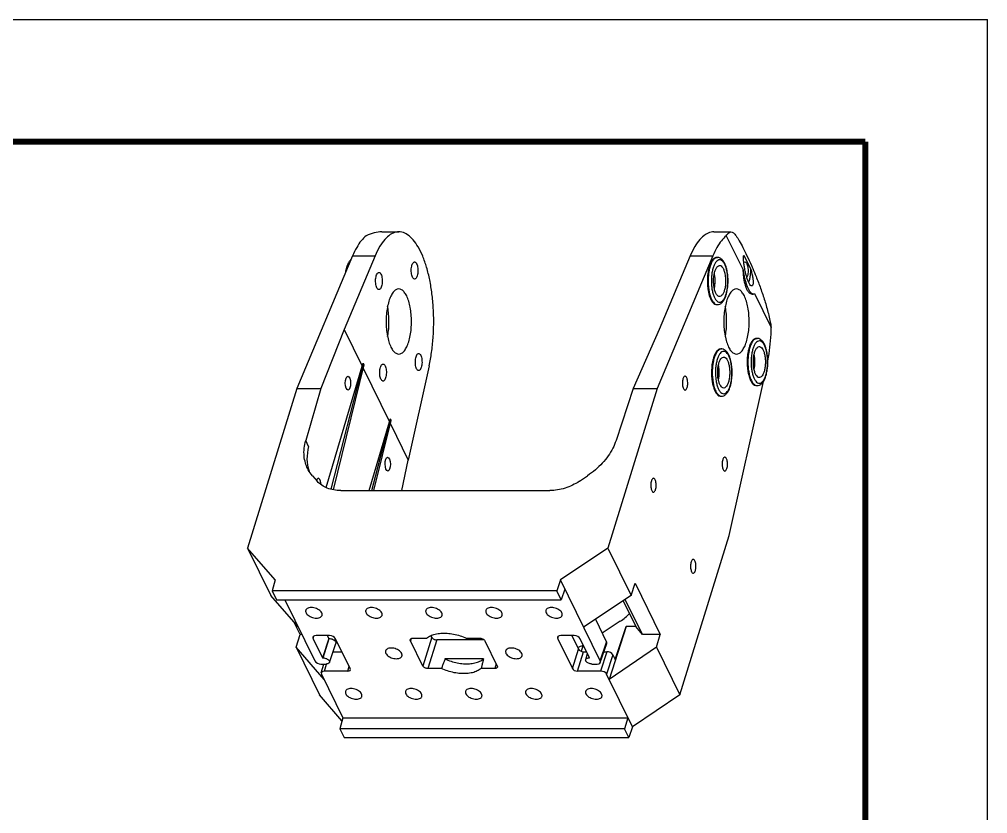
# Model space of a CAD drawing. Header units: millimetres. Extents: x 0 to 446, y 0 to 315.
# Drawn here: x 326.7 to 445.5, y 217.5 to 315 of the extents above; entities that cross this region are included whole.
import ezdxf

# ---------------------------------------------------------------- set-up
doc = ezdxf.new("R2010")
doc.units = ezdxf.units.MM
doc.header["$LTSCALE"] = 24.5025
doc.layers.get('0').update_dxf_attribs({"linetype": 'CONTINUOUS'})
doc.layers.add('02___PRT_ALL_AXES', color=7, linetype='CONTINUOUS')
doc.layers.add('7_ALL_FEATURES', color=7, linetype='CONTINUOUS')

msp = doc.modelspace()

# ---------------------------------------------------------------- linework, layer by layer
at = {"color": 7, "linetype": 'Continuous'}
for p in [(0, 315), (445.5, 0)]:
    msp.add_line(p, (445.5, 315), dxfattribs=at)
at = {"color": 7, "linetype": 'Continuous', "const_width": 0.75}
for points in [[(430.5, 300), (15, 300)], [(430.5, 15), (430.5, 300)]]:
    msp.add_lwpolyline(points, dxfattribs=at)
at = {"layer": '02___PRT_ALL_AXES', "color": 7, "linetype": 'Continuous'}
for p, q in [((371.1488, 288.9118), (373.2259, 288.9118)), ((411.9105, 288.9118), (413.9876, 288.9118)), ((367.5494, 285.9759), (360.7142, 269.6919)), ((411.7603, 285.9759), (404.9251, 269.6919)), ((412.2333, 285.7847), (412.3254, 285.7847)), ((416.6102, 281.2784), (416.7268, 281.2784)), ((412.2333, 279.9847), (412.3254, 279.9847)), ((417.114, 275.8389), (417.2061, 275.8389)), ((412.7371, 274.5452), (412.8293, 274.5452)), ((413.7713, 251.6653), (417.9726, 270.5639)), ((417.114, 270.0389), (417.2061, 270.0389)), ((412.7371, 268.7452), (412.8293, 268.7452))]:
    msp.add_line(p, q, dxfattribs=at)
for centre in [(417.5455, 282.796), (422.4262, 272.8503), (418.0493, 271.5566)]:
    msp.add_arc(centre, 6.4371, 186.752489, 188.786384, dxfattribs=at)
for centre in [(366.9849, 270.3514), (371.8656, 260.4057)]:
    msp.add_ellipse(centre, major_axis=(-0.0125, 0.85), ratio=0.37935433, dxfattribs=at)
msp.add_ellipse((363.3691, 257.8182), major_axis=(-0.0125, 0.85), ratio=0.37935433, start_param=-1.49448665, end_param=0.7981286, dxfattribs=at)
for points, start_tangent, end_tangent in [([(371.1492, 288.9118), (370.2137, 288.8025), (369.2136, 288.4337)], (-0.99999999, 0.00015243), (-0.89021261, -0.45554528)), ([(369.2136, 288.4337), (368.613, 287.8333), (368.0542, 287.0083), (367.5494, 285.9759)], (-0.78741473, -0.61642359), (-0.38703712, -0.92206414)), ([(412.2336, 285.7836), (412.0367, 285.7404), (411.7763, 285.5365), (411.5424, 285.1786), (411.3487, 284.6873)], (-0.99991938, -0.01269814), (-0.29524737, -0.95542084)), ([(375.1623, 283.1288), (375.1451, 283.1294), (375.0197, 283.1945), (374.9083, 283.3559), (374.8218, 283.5979), (374.7686, 283.8966), (374.7539, 284.223), (374.7793, 284.545), (374.8422, 284.8311)], (-0.99968693, -0.02502088), (0.29524737, 0.95542084)), ([(374.8422, 284.8311), (374.9364, 285.0533), (375.0527, 285.1899), (375.1627, 285.228)], (0.29524737, 0.95542084), (0.99968693, 0.02502088)), ([(375.1627, 285.228), (375.1798, 285.2275), (375.3052, 285.1623), (375.4166, 285.0009), (375.5032, 284.759), (375.5564, 284.4602), (375.571, 284.1338), (375.5456, 283.8118), (375.4828, 283.5257)], (0.99968693, 0.02502088), (-0.29524737, -0.95542084)), ([(411.3487, 284.6873), (411.2064, 284.0913), (411.1831, 283.9508)], (-0.29524737, -0.95542084), (-0.15229591, -0.98833494)), ([(412.602, 280.9852), (412.4242, 281.0402), (412.229, 281.2434), (412.064, 281.5796), (411.9426, 282.0215), (411.8746, 282.5333), (411.8655, 283.0736), (411.9161, 283.5986), (412.0222, 284.0657)], (-0.99980141, 0.01992863), (0.29524737, 0.95542084)), ([(412.0222, 284.0657), (412.1752, 284.4372), (412.3628, 284.6829), (412.5698, 284.7829), (412.6015, 284.7841)], (0.29524737, 0.95542084), (0.99980141, -0.01992863)), ([(412.6015, 284.7841), (412.7794, 284.7291), (412.9745, 284.5259), (413.1395, 284.1898), (413.2609, 283.7479), (413.3289, 283.236), (413.338, 282.6957), (413.2874, 282.1708), (413.1813, 281.7036)], (0.99980141, -0.01992863), (-0.29524737, -0.95542084)), ([(415.5635, 285.1784), (415.5794, 285.1899), (415.6893, 285.228)], (0.7872448, 0.61664059), (0.99968693, 0.02502088)), ([(415.6893, 285.228), (415.7065, 285.2275), (415.8319, 285.1623), (415.9433, 285.0009), (416.0299, 284.759), (416.083, 284.4602), (416.0977, 284.1338), (416.0723, 283.8118), (416.0094, 283.5257)], (0.99968693, 0.02502088), (-0.29524737, -0.95542084)), ([(370.7854, 281.835), (370.7682, 281.8356), (370.6428, 281.9007), (370.5314, 282.0622), (370.4449, 282.3041), (370.3917, 282.6029), (370.3771, 282.9293), (370.4024, 283.2513), (370.4653, 283.5374)], (-0.99968693, -0.02502088), (0.29524737, 0.95542084)), ([(370.4653, 283.5374), (370.5595, 283.7596), (370.6759, 283.8962), (370.7858, 283.9343)], (0.29524737, 0.95542084), (0.99968693, 0.02502088)), ([(370.7858, 283.9343), (370.803, 283.9337), (370.9284, 283.8686), (371.0398, 283.7072), (371.1263, 283.4652), (371.1795, 283.1664), (371.1941, 282.8401), (371.1688, 282.5181), (371.1059, 282.232)], (0.99968693, 0.02502088), (-0.29524737, -0.95542084)), ([(375.4828, 283.5257), (375.3885, 283.3035), (375.2722, 283.1669), (375.1623, 283.1288)], (-0.29524737, -0.95542084), (-0.99968693, -0.02502088)), ([(411.1831, 283.9508), (411.1238, 283.4252), (411.1057, 282.7276), (411.1531, 282.0392)], (-0.15229591, -0.98833494), (0.11785447, -0.99303088)), ([(411.9624, 281.9771), (411.998, 282.1708), (412.0485, 282.6957), (412.0394, 283.236), (411.9714, 283.7479), (411.9626, 283.7912)], (0.20691714, 0.97835847), (-0.2058746, 0.97857838)), ([(416.0094, 283.5257), (415.9406, 283.3511)], (-0.29524737, -0.95542084), (-0.44537487, -0.89534419)), ([(371.1059, 282.232), (371.0117, 282.0098), (370.8953, 281.8732), (370.7854, 281.835)], (-0.29524737, -0.95542084), (-0.99968693, -0.02502088)), ([(411.184, 281.8128), (411.2633, 281.3999), (411.4298, 280.8469), (411.6431, 280.4123), (411.8907, 280.1214), (412.1581, 279.9911), (412.2331, 279.9857)], (0.15302524, -0.98822228), (0.99991938, 0.01269814)), ([(413.1813, 281.7036), (413.0283, 281.3321), (412.8407, 281.0865), (412.6337, 280.9864), (412.602, 280.9852)], (-0.29524737, -0.95542084), (-0.99980141, 0.01992863)), ([(417.1143, 275.8379), (416.9174, 275.7946), (416.6569, 275.5908), (416.4231, 275.2328), (416.2294, 274.7416)], (-0.99991938, -0.01269814), (-0.29524737, -0.95542084)), ([(412.7374, 274.5441), (412.5405, 274.5009), (412.2801, 274.297), (412.0462, 273.9391), (411.8525, 273.4478)], (-0.99991938, -0.01269814), (-0.29524737, -0.95542084)), ([(416.2294, 274.7416), (416.0871, 274.1456), (416.0638, 274.0051)], (-0.29524737, -0.95542084), (-0.15229591, -0.98833494)), ([(416.9029, 274.12), (417.0559, 274.4914), (417.2435, 274.7371), (417.4505, 274.8371), (417.4822, 274.8384)], (0.29524737, 0.95542084), (0.99980141, -0.01992863)), ([(417.4822, 274.8384), (417.66, 274.7834), (417.8552, 274.5802), (418.0202, 274.244), (418.1416, 273.8021), (418.2096, 273.2903), (418.2187, 272.75), (418.1681, 272.225), (418.062, 271.7579)], (0.99980141, -0.01992863), (-0.29524737, -0.95542084)), ([(375.6661, 271.8893), (375.6489, 271.8899), (375.5235, 271.955), (375.4121, 272.1164), (375.3256, 272.3584), (375.2724, 272.6571), (375.2577, 272.9835), (375.2831, 273.3055), (375.346, 273.5916)], (-0.99968693, -0.02502088), (0.29524737, 0.95542084)), ([(375.346, 273.5916), (375.4402, 273.8138), (375.5565, 273.9504), (375.6665, 273.9885)], (0.29524737, 0.95542084), (0.99968693, 0.02502088)), ([(375.6665, 273.9885), (375.6836, 273.988), (375.809, 273.9228), (375.9204, 273.7614), (376.007, 273.5195), (376.0602, 273.2207), (376.0748, 272.8943), (376.0494, 272.5723), (375.9866, 272.2862)], (0.99968693, 0.02502088), (-0.29524737, -0.95542084)), ([(411.8525, 273.4478), (411.7102, 272.8518), (411.6869, 272.7113)], (-0.29524737, -0.95542084), (-0.15229591, -0.98833494)), ([(412.526, 272.8262), (412.679, 273.1977), (412.8667, 273.4434), (413.0736, 273.5434), (413.1053, 273.5446)], (0.29524737, 0.95542084), (0.99980141, -0.01992863)), ([(413.1053, 273.5446), (413.2832, 273.4896), (413.4783, 273.2864), (413.6433, 272.9503), (413.7647, 272.5084), (413.8327, 271.9965), (413.8418, 271.4563), (413.7912, 270.9313), (413.6851, 270.4641)], (0.99980141, -0.01992863), (-0.29524737, -0.95542084)), ([(416.0638, 274.0051), (416.0045, 273.4794), (415.9864, 272.7818), (416.0338, 272.0934)], (-0.15229591, -0.98833494), (0.11785447, -0.99303088)), ([(417.4827, 271.0395), (417.3048, 271.0945), (417.1097, 271.2977), (416.9447, 271.6338), (416.8233, 272.0757), (416.7553, 272.5875), (416.7462, 273.1278), (416.7968, 273.6528), (416.9029, 274.12)], (-0.99980141, 0.01992863), (0.29524737, 0.95542084)), ([(416.8431, 272.0313), (416.8786, 272.225), (416.9292, 272.75), (416.9201, 273.2903), (416.8521, 273.8021), (416.8432, 273.8454)], (0.20691714, 0.97835847), (-0.2058746, 0.97857838)), ([(371.2892, 270.5956), (371.272, 270.5961), (371.1466, 270.6612), (371.0352, 270.8227), (370.9487, 271.0646), (370.8955, 271.3634), (370.8809, 271.6898), (370.9062, 272.0118), (370.9691, 272.2979)], (-0.99968693, -0.02502088), (0.29524737, 0.95542084)), ([(370.9691, 272.2979), (371.0633, 272.5201), (371.1797, 272.6567), (371.2896, 272.6948)], (0.29524737, 0.95542084), (0.99968693, 0.02502088)), ([(371.2896, 272.6948), (371.3068, 272.6942), (371.4322, 272.6291), (371.5436, 272.4677), (371.6301, 272.2257), (371.6833, 271.9269), (371.6979, 271.6006), (371.6726, 271.2786), (371.6097, 270.9925)], (0.99968693, 0.02502088), (-0.29524737, -0.95542084)), ([(375.9866, 272.2862), (375.8923, 272.064), (375.776, 271.9274), (375.6661, 271.8893)], (-0.29524737, -0.95542084), (-0.99968693, -0.02502088)), ([(411.6869, 272.7113), (411.6276, 272.1857), (411.6095, 271.4881), (411.6569, 270.7997)], (-0.15229591, -0.98833494), (0.11785447, -0.99303088)), ([(413.1058, 269.7457), (412.928, 269.8007), (412.7328, 270.0039), (412.5678, 270.3401), (412.4464, 270.782), (412.3784, 271.2938), (412.3693, 271.8341), (412.4199, 272.3591), (412.526, 272.8262)], (-0.99980141, 0.01992863), (0.29524737, 0.95542084)), ([(412.4662, 270.7376), (412.5018, 270.9313), (412.5523, 271.4563), (412.5432, 271.9965), (412.4752, 272.5084), (412.4664, 272.5517)], (0.20691714, 0.97835847), (-0.2058746, 0.97857838)), ([(371.6097, 270.9925), (371.5155, 270.7703), (371.3991, 270.6337), (371.2892, 270.5956)], (-0.29524737, -0.95542084), (-0.99968693, -0.02502088)), ([(408.3604, 271.2011), (408.2715, 271.1703), (408.1773, 271.0597), (408.101, 270.8798)], (-0.99968693, -0.02502088), (-0.29524737, -0.95542084)), ([(408.6196, 269.8231), (408.6705, 270.0547), (408.691, 270.3153), (408.6791, 270.5795), (408.6361, 270.8214), (408.566, 271.0173), (408.4758, 271.148), (408.3743, 271.2007), (408.3604, 271.2011)], (0.29524737, 0.95542084), (-0.99968693, -0.02502088)), ([(416.0646, 271.867), (416.1439, 271.4541), (416.3105, 270.9011), (416.5238, 270.4665), (416.7713, 270.1756), (417.0388, 270.0454), (417.1138, 270.04)], (0.15302524, -0.98822228), (0.99991938, 0.01269814)), ([(418.062, 271.7579), (417.909, 271.3864), (417.7214, 271.1407), (417.5144, 271.0407), (417.4827, 271.0395)], (-0.29524737, -0.95542084), (-0.99980141, 0.01992863)), ([(408.101, 270.8798), (408.0501, 270.6482), (408.0296, 270.3875), (408.0414, 270.1233), (408.0845, 269.8815), (408.1545, 269.6856), (408.2447, 269.5549), (408.3462, 269.5022), (408.3601, 269.5017)], (-0.29524737, -0.95542084), (0.99968693, 0.02502088)), ([(408.3601, 269.5017), (408.4491, 269.5326), (408.5433, 269.6432), (408.6196, 269.8231)], (0.99968693, 0.02502088), (0.29524737, 0.95542084)), ([(411.6878, 270.5733), (411.7671, 270.1604), (411.9336, 269.6074), (412.1469, 269.1728), (412.3945, 268.8819), (412.6619, 268.7516), (412.7369, 268.7462)], (0.15302524, -0.98822228), (0.99991938, 0.01269814)), ([(413.6851, 270.4641), (413.5321, 270.0927), (413.3445, 269.847), (413.1375, 269.7469), (413.1058, 269.7457)], (-0.29524737, -0.95542084), (-0.99980141, 0.01992863)), ([(412.9817, 260.9341), (412.9308, 260.7024), (412.9102, 260.4418), (412.9221, 260.1776), (412.9651, 259.9357), (413.0352, 259.7399), (413.1254, 259.6092), (413.2269, 259.5564), (413.2408, 259.556)], (-0.29524737, -0.95542084), (0.99968693, 0.02502088)), ([(413.2411, 261.2554), (413.1521, 261.2245), (413.0579, 261.1139), (412.9817, 260.9341)], (-0.99968693, -0.02502088), (-0.29524737, -0.95542084)), ([(413.5002, 259.8773), (413.5511, 260.1089), (413.5717, 260.3696), (413.5598, 260.6338), (413.5168, 260.8756), (413.4467, 261.0715), (413.3565, 261.2022), (413.255, 261.2549), (413.2411, 261.2554)], (0.29524737, 0.95542084), (-0.99968693, -0.02502088)), ([(413.2408, 259.556), (413.3298, 259.5869), (413.424, 259.6974), (413.5002, 259.8773)], (0.99968693, 0.02502088), (0.29524737, 0.95542084)), ([(404.2279, 258.3466), (404.177, 258.115), (404.1565, 257.8543), (404.1684, 257.5901), (404.2114, 257.3482), (404.2815, 257.1524), (404.3717, 257.0217), (404.4732, 256.969), (404.4871, 256.9685)], (-0.29524737, -0.95542084), (0.99968693, 0.02502088)), ([(404.4874, 258.6679), (404.3984, 258.637), (404.3042, 258.5265), (404.2279, 258.3466)], (-0.99968693, -0.02502088), (-0.29524737, -0.95542084)), ([(404.7465, 257.2898), (404.7974, 257.5215), (404.8179, 257.7821), (404.8061, 258.0463), (404.763, 258.2882), (404.693, 258.484), (404.6028, 258.6147), (404.5013, 258.6674), (404.4874, 258.6679)], (0.29524737, 0.95542084), (-0.99968693, -0.02502088)), ([(404.4871, 256.9685), (404.576, 256.9994), (404.6702, 257.11), (404.7465, 257.2898)], (0.99968693, 0.02502088), (0.29524737, 0.95542084)), ([(409.1086, 248.4008), (409.0577, 248.1692), (409.0372, 247.9085), (409.049, 247.6444), (409.0921, 247.4025), (409.1621, 247.2066), (409.2523, 247.0759), (409.3538, 247.0232), (409.3677, 247.0228)], (-0.29524737, -0.95542084), (0.99968693, 0.02502088)), ([(409.368, 248.7221), (409.2791, 248.6913), (409.1849, 248.5807), (409.1086, 248.4008)], (-0.99968693, -0.02502088), (-0.29524737, -0.95542084)), ([(409.6272, 247.3441), (409.6781, 247.5757), (409.6986, 247.8364), (409.6868, 248.1006), (409.6437, 248.3424), (409.5736, 248.5383), (409.4835, 248.669), (409.3819, 248.7217), (409.368, 248.7221)], (0.29524737, 0.95542084), (-0.99968693, -0.02502088)), ([(409.3677, 247.0228), (409.4567, 247.0536), (409.5509, 247.1642), (409.6272, 247.3441)], (0.99968693, 0.02502088), (0.29524737, 0.95542084)), ([(361.8008, 242.4616), (361.7847, 242.3534), (361.8363, 242.1517)], (-0.29286911, -0.95615254), (0.44054271, -0.89773165)), ([(363.7706, 242.1517), (363.6243, 242.3534), (363.3976, 242.5353), (363.1128, 242.6797), (362.7977, 242.7724), (362.4832, 242.8044), (362.2, 242.7724), (361.9759, 242.6797), (361.8328, 242.5353), (361.8008, 242.4616)], (-0.44054271, 0.89773165), (-0.29286911, -0.95615254)), ([(369.1693, 242.4616), (369.1532, 242.3534), (369.2048, 242.1517), (369.3511, 241.95), (369.5778, 241.768), (369.8626, 241.6236), (370.1777, 241.5309), (370.4922, 241.499)], (-0.29263919, -0.95622294), (1, 0)), ([(369.8516, 242.8044), (369.5685, 242.7724), (369.3444, 242.6797), (369.2013, 242.5353), (369.1693, 242.4616)], (-1, 0), (-0.29263919, -0.95622294)), ([(371.1746, 241.8417), (371.1907, 241.95), (371.1391, 242.1517), (370.9927, 242.3534), (370.7661, 242.5353), (370.4813, 242.6797), (370.1662, 242.7724), (369.8516, 242.8044)], (0.29263919, 0.95622294), (-1, 0)), ([(376.5378, 242.4616), (376.5217, 242.3534), (376.5733, 242.1517), (376.7196, 241.95), (376.9463, 241.768), (377.2311, 241.6236), (377.5462, 241.5309), (377.8607, 241.499)], (-0.29263919, -0.95622294), (1, 0)), ([(377.2201, 242.8044), (376.937, 242.7724), (376.7129, 242.6797), (376.5698, 242.5353), (376.5378, 242.4616)], (-1, 0), (-0.29263919, -0.95622294)), ([(378.543, 241.8417), (378.5592, 241.95), (378.5075, 242.1517), (378.3612, 242.3534), (378.1346, 242.5353), (377.8498, 242.6797), (377.5347, 242.7724), (377.2201, 242.8044)], (0.29263919, 0.95622294), (-1, 0)), ([(383.9063, 242.4616), (383.8902, 242.3534), (383.9418, 242.1517), (384.0881, 241.95), (384.3148, 241.768), (384.5996, 241.6236), (384.9147, 241.5309), (385.2292, 241.499)], (-0.29263919, -0.95622294), (1, 0)), ([(384.5886, 242.8044), (384.3054, 242.7724), (384.0813, 242.6797), (383.9382, 242.5353), (383.9063, 242.4616)], (-1, 0), (-0.29263919, -0.95622294)), ([(385.9115, 241.8417), (385.9277, 241.95), (385.876, 242.1517), (385.7297, 242.3534), (385.5031, 242.5353), (385.2182, 242.6797), (384.9032, 242.7724), (384.5886, 242.8044)], (0.29263919, 0.95622294), (-1, 0)), ([(391.2748, 242.4616), (391.2586, 242.3534), (391.3103, 242.1517)], (-0.29286911, -0.95615254), (0.44054271, -0.89773165)), ([(393.2445, 242.1517), (393.0982, 242.3534), (392.8716, 242.5353), (392.5867, 242.6797), (392.2716, 242.7724), (391.9571, 242.8044), (391.6739, 242.7724), (391.4498, 242.6797), (391.3067, 242.5353), (391.2748, 242.4616)], (-0.44054271, 0.89773165), (-0.29286911, -0.95615254)), ([(361.8363, 242.1517), (361.9826, 241.95), (362.2093, 241.768), (362.4941, 241.6236), (362.8092, 241.5309), (363.1237, 241.499), (363.4069, 241.5309), (363.631, 241.6236), (363.7741, 241.768), (363.8061, 241.8417)], (0.44054271, -0.89773165), (0.29286911, 0.95615254)), ([(363.8061, 241.8417), (363.8222, 241.95), (363.7706, 242.1517)], (0.29286911, 0.95615254), (-0.44054271, 0.89773165)), ([(370.4922, 241.499), (370.7754, 241.5309), (370.9995, 241.6236), (371.1426, 241.768), (371.1746, 241.8417)], (1, 0), (0.29263919, 0.95622294)), ([(377.8607, 241.499), (378.1439, 241.5309), (378.368, 241.6236), (378.5111, 241.768), (378.543, 241.8417)], (1, 0), (0.29263919, 0.95622294)), ([(385.2292, 241.499), (385.5124, 241.5309), (385.7365, 241.6236), (385.8796, 241.768), (385.9115, 241.8417)], (1, 0), (0.29263919, 0.95622294)), ([(391.3103, 242.1517), (391.4566, 241.95), (391.6833, 241.768), (391.9681, 241.6236), (392.2832, 241.5309), (392.5977, 241.499), (392.8809, 241.5309), (393.105, 241.6236), (393.2481, 241.768), (393.28, 241.8417)], (0.44054271, -0.89773165), (0.29286911, 0.95615254)), ([(393.28, 241.8417), (393.2962, 241.95), (393.2445, 242.1517)], (0.29286911, 0.95615254), (-0.44054271, 0.89773165)), ([(372.292, 237.8315), (372.0088, 237.7995), (371.7847, 237.7068), (371.6416, 237.5624), (371.6097, 237.4887)], (-1, 0), (-0.29263919, -0.95622294)), ([(373.6149, 236.8688), (373.631, 236.9771), (373.5794, 237.1788), (373.4331, 237.3805), (373.2064, 237.5624), (372.9216, 237.7068), (372.6065, 237.7995), (372.292, 237.8315)], (0.29263919, 0.95622294), (-1, 0)), ([(387.029, 237.8315), (386.7458, 237.7995), (386.5217, 237.7068), (386.3786, 237.5624), (386.3466, 237.4887)], (-1, 0), (-0.29263919, -0.95622294)), ([(388.3519, 236.8688), (388.368, 236.9771), (388.3164, 237.1788), (388.1701, 237.3805), (387.9434, 237.5624), (387.6586, 237.7068), (387.3435, 237.7995), (387.029, 237.8315)], (0.29263919, 0.95622294), (-1, 0)), ([(371.6097, 237.4887), (371.5935, 237.3805), (371.6452, 237.1788), (371.7915, 236.9771), (372.0181, 236.7952), (372.3029, 236.6508), (372.618, 236.558), (372.9326, 236.5261)], (-0.29263919, -0.95622294), (1, 0)), ([(372.9326, 236.5261), (373.2157, 236.558), (373.4399, 236.6508), (373.583, 236.7952), (373.6149, 236.8688)], (1, 0), (0.29263919, 0.95622294)), ([(386.3466, 237.4887), (386.3305, 237.3805), (386.3821, 237.1788), (386.5284, 236.9771), (386.7551, 236.7952), (387.0399, 236.6508), (387.355, 236.558), (387.6695, 236.5261)], (-0.29263919, -0.95622294), (1, 0)), ([(387.6695, 236.5261), (387.9527, 236.558), (388.1768, 236.6508), (388.3199, 236.7952), (388.3519, 236.8688)], (1, 0), (0.29263919, 0.95622294)), ([(366.6815, 232.5159), (366.6654, 232.4076), (366.717, 232.2059)], (-0.29286911, -0.95615254), (0.44054271, -0.89773165)), ([(368.6512, 232.2059), (368.5049, 232.4076), (368.2783, 232.5896), (367.9935, 232.734), (367.6784, 232.8267), (367.3638, 232.8586), (367.0807, 232.8267), (366.8565, 232.734), (366.7134, 232.5896), (366.6815, 232.5159)], (-0.44054271, 0.89773165), (-0.29286911, -0.95615254)), ([(366.717, 232.2059), (366.8633, 232.0042), (367.09, 231.8223), (367.3748, 231.6779), (367.6899, 231.5852), (368.0044, 231.5532), (368.2876, 231.5852), (368.5117, 231.6779), (368.6548, 231.8223), (368.6868, 231.896)], (0.44054271, -0.89773165), (0.29286911, 0.95615254)), ([(368.6868, 231.896), (368.7029, 232.0042), (368.6512, 232.2059)], (0.29286911, 0.95615254), (-0.44054271, 0.89773165)), ([(374.05, 232.5159), (374.0339, 232.4076), (374.0855, 232.2059), (374.2318, 232.0042), (374.4585, 231.8223), (374.7433, 231.6779), (375.0584, 231.5852), (375.3729, 231.5532)], (-0.29263919, -0.95622294), (1, 0)), ([(374.7323, 232.8586), (374.4491, 232.8267), (374.225, 232.734), (374.0819, 232.5896), (374.05, 232.5159)], (-1, 0), (-0.29263919, -0.95622294)), ([(376.0552, 231.896), (376.0714, 232.0042), (376.0197, 232.2059), (375.8734, 232.4076), (375.6468, 232.5896), (375.3619, 232.734), (375.0468, 232.8267), (374.7323, 232.8586)], (0.29263919, 0.95622294), (-1, 0)), ([(375.3729, 231.5532), (375.6561, 231.5852), (375.8802, 231.6779), (376.0233, 231.8223), (376.0552, 231.896)], (1, 0), (0.29263919, 0.95622294)), ([(381.4185, 232.5159), (381.4023, 232.4076), (381.454, 232.2059), (381.6003, 232.0042), (381.827, 231.8223), (382.1118, 231.6779), (382.4269, 231.5852), (382.7414, 231.5532)], (-0.29263919, -0.95622294), (1, 0)), ([(382.1008, 232.8586), (381.8176, 232.8267), (381.5935, 232.734), (381.4504, 232.5896), (381.4185, 232.5159)], (-1, 0), (-0.29263919, -0.95622294)), ([(383.4237, 231.896), (383.4399, 232.0042), (383.3882, 232.2059), (383.2419, 232.4076), (383.0152, 232.5896), (382.7304, 232.734), (382.4153, 232.8267), (382.1008, 232.8586)], (0.29263919, 0.95622294), (-1, 0)), ([(382.7414, 231.5532), (383.0246, 231.5852), (383.2487, 231.6779), (383.3918, 231.8223), (383.4237, 231.896)], (1, 0), (0.29263919, 0.95622294)), ([(388.787, 232.5159), (388.7708, 232.4076), (388.8225, 232.2059), (388.9688, 232.0042), (389.1954, 231.8223), (389.4803, 231.6779), (389.7953, 231.5852), (390.1099, 231.5532)], (-0.29263919, -0.95622294), (1, 0)), ([(389.4693, 232.8586), (389.1861, 232.8267), (388.962, 232.734), (388.8189, 232.5896), (388.787, 232.5159)], (-1, 0), (-0.29263919, -0.95622294)), ([(390.7922, 231.896), (390.8083, 232.0042), (390.7567, 232.2059), (390.6104, 232.4076), (390.3837, 232.5896), (390.0989, 232.734), (389.7838, 232.8267), (389.4693, 232.8586)], (0.29263919, 0.95622294), (-1, 0)), ([(390.1099, 231.5532), (390.3931, 231.5852), (390.6172, 231.6779), (390.7603, 231.8223), (390.7922, 231.896)], (1, 0), (0.29263919, 0.95622294)), ([(396.1554, 232.5159), (396.1393, 232.4076), (396.191, 232.2059)], (-0.29286911, -0.95615254), (0.44054271, -0.89773165)), ([(398.1252, 232.2059), (397.9789, 232.4076), (397.7522, 232.5896), (397.4674, 232.734), (397.1523, 232.8267), (396.8378, 232.8586), (396.5546, 232.8267), (396.3305, 232.734), (396.1874, 232.5896), (396.1554, 232.5159)], (-0.44054271, 0.89773165), (-0.29286911, -0.95615254)), ([(396.191, 232.2059), (396.3373, 232.0042), (396.5639, 231.8223), (396.8487, 231.6779), (397.1638, 231.5852), (397.4784, 231.5532), (397.7615, 231.5852), (397.9857, 231.6779), (398.1288, 231.8223), (398.1607, 231.896)], (0.44054271, -0.89773165), (0.29286911, 0.95615254)), ([(398.1607, 231.896), (398.1768, 232.0042), (398.1252, 232.2059)], (0.29286911, 0.95615254), (-0.44054271, 0.89773165))]:
    msp.add_spline(points, degree=3, dxfattribs=dict(at, start_tangent=start_tangent, end_tangent=end_tangent))
at = {"layer": '7_ALL_FEATURES', "color": 7, "linetype": 'Continuous'}
for p, q in [((413.4246, 288.4337), (415.4812, 284.2428)), ((370.3126, 285.9759), (366.5099, 276.9166)), ((408.9971, 285.9759), (405.1945, 276.9166)), ((415.5685, 286.053), (416.4275, 284.3025)), ((416.8911, 281.3696), (418.9478, 277.1786)), ((366.5099, 276.9166), (363.6462, 269.6919)), ((366.5099, 276.9166), (368.7117, 272.4298)), ((405.1945, 276.9166), (401.9931, 269.6919)), ((364.329, 257.5192), (368.7117, 272.4298)), ((368.8341, 272.8187), (364.863, 257.3403)), ((368.9368, 272.6094), (365.1561, 257.2582)), ((368.7117, 272.4298), (368.8341, 272.8187)), ((368.8322, 272.1844), (372.0672, 265.5921)), ((368.8341, 272.8187), (368.9368, 272.6094)), ((376.946, 272.4583), (374.3744, 260.8905)), ((360.7142, 269.6919), (354.6625, 250.1088)), ((360.7142, 269.6919), (363.6462, 269.6919)), ((363.6462, 269.6919), (361.8043, 263.3076)), ((404.9251, 269.6919), (398.8735, 250.1088)), ((401.9931, 269.6919), (399.8892, 263.3076)), ((401.9931, 269.6919), (404.9251, 269.6919)), ((369.5884, 257.1587), (372.0672, 265.5921)), ((369.9261, 257.1587), (372.1896, 265.981)), ((370.1711, 257.1587), (372.2923, 265.7717)), ((372.0672, 265.5921), (372.1896, 265.981)), ((372.1876, 265.3467), (374.3744, 260.8905)), ((372.2923, 265.7717), (372.1896, 265.981)), ((373.6131, 257.1587), (374.3744, 260.8905)), ((362.6258, 258.9858), (363.2152, 258.3059)), ((395.3869, 258.3059), (396.3966, 258.9858)), ((366.1172, 257.1587), (391.776, 257.1587)), ((407.7197, 232.0821), (413.7713, 251.6653)), ((354.6625, 250.1088), (357.5295, 244.2664)), ((358.0575, 246.1921), (354.6625, 250.1088)), ((398.8735, 250.1088), (393.0578, 246.1921)), ((398.8735, 250.1088), (401.7405, 244.2664)), ((358.0575, 246.1921), (357.6733, 244.8605)), ((393.0578, 246.1921), (392.619, 244.8605)), ((397.9385, 236.2463), (393.0578, 246.1921)), ((357.6733, 244.8605), (358.2133, 243.76)), ((392.619, 244.8605), (357.6733, 244.8605)), ((393.159, 243.76), (392.619, 244.8605)), ((393.6069, 245.0732), (393.159, 243.76)), ((401.7405, 244.2664), (402.2353, 245.8114)), ((402.2353, 245.8114), (405.3261, 239.5128)), ((360.8979, 240.404), (357.5295, 244.2664)), ((358.2133, 243.76), (393.159, 243.76)), ((359.251, 243.76), (362.9382, 236.2463)), ((401.7405, 244.2664), (395.8982, 240.404)), ((403.1296, 239.5128), (401.028, 243.7954)), ((400.7756, 243.6285), (402.3277, 240.4657)), ((397.3537, 241.3662), (398.7289, 238.5638)), ((361.1152, 239.5128), (360.3947, 240.981)), ((400.4136, 241.1157), (398.2011, 239.6394)), ((401.1367, 240.4657), (399.0636, 233.9536)), ((399.7806, 236.4207), (401.1367, 240.4657)), ((402.3277, 240.4657), (401.1367, 240.4657)), ((403.1296, 239.5128), (402.3277, 240.4657)), ((360.6417, 237.9245), (361.1152, 239.5128)), ((361.3352, 239.5128), (361.1152, 239.5128)), ((362.7012, 238.9815), (363.8604, 236.6193)), ((364.7289, 239.3544), (363.0708, 239.3544)), ((364.6189, 239.0019), (363.8604, 236.6193)), ((364.4459, 239.3544), (364.6189, 239.0019)), ((364.6189, 239.0019), (364.6627, 239.0019)), ((365.3606, 238.7232), (365.4445, 239.0089)), ((367.2642, 235.3139), (365.4644, 238.9815)), ((374.9669, 239.0436), (376.6287, 239.0436)), ((377.2734, 239.1497), (377.1681, 239.3643)), ((381.5025, 239.0436), (383.1644, 239.0436)), ((392.7278, 238.9815), (394.5276, 235.3139)), ((394.7555, 239.3544), (393.0974, 239.3544)), ((394.4725, 239.3544), (395.2861, 237.6964)), ((396.6502, 236.6193), (395.491, 238.9815)), ((405.3261, 239.5128), (403.1296, 239.5128)), ((404.8526, 237.9245), (405.3261, 239.5128)), ((364.0633, 233.9536), (360.6417, 237.9245)), ((360.6417, 237.9245), (363.5087, 232.0821)), ((364.7075, 236.0652), (365.4836, 238.3994)), ((376.1841, 235.6248), (374.6589, 238.7328)), ((383.6952, 238.8389), (377.8865, 238.8389)), ((383.7774, 238.7328), (385.3026, 235.6248)), ((397.9573, 236.0636), (398.7477, 238.3811)), ((404.8526, 237.9245), (399.0636, 233.9536)), ((404.8526, 237.9245), (407.7197, 232.0821)), ((363.8604, 236.6193), (363.9525, 236.6193)), ((365.1466, 237.3857), (366.2475, 237.3857)), ((395.899, 237.3857), (396.2741, 237.3857)), ((396.1667, 236.4195), (396.3807, 237.1684)), ((396.5581, 236.6193), (396.6502, 236.6193)), ((398.4082, 237.3857), (398.7545, 237.3857)), ((399.49, 237.0128), (399.7806, 236.4207)), ((363.6737, 235.8734), (364.3186, 235.8734)), ((363.709, 234.8018), (364.0067, 235.8734)), ((383.6223, 236.489), (378.8957, 236.489)), ((396.9241, 235.8734), (397.569, 235.8734)), ((363.7312, 234.6302), (366.3546, 229.2843)), ((366.9562, 235.0032), (364.1008, 235.0032)), ((378.459, 235.314), (376.7972, 235.314)), ((384.9946, 235.314), (383.3328, 235.314)), ((397.996, 235.0032), (395.1406, 235.0032)), ((401.904, 228.1654), (398.7316, 234.6302)), ((366.2525, 228.9167), (363.5087, 232.0821)), ((407.7197, 232.0821), (401.904, 228.1654)), ((366.3546, 229.2843), (365.9795, 227.9342)), ((366.3546, 229.2843), (401.355, 229.2843)), ((401.355, 229.2843), (400.9252, 227.9342)), ((400.9252, 227.9342), (365.9795, 227.9342)), ((365.9795, 227.9342), (366.5195, 226.8338)), ((401.4652, 226.8338), (400.9252, 227.9342)), ((401.904, 228.1654), (401.4652, 226.8338)), ((366.5195, 226.8338), (401.4652, 226.8338))]:
    msp.add_line(p, q, dxfattribs=at)
at = {"layer": '7_ALL_FEATURES', "color": 9, "linetype": 'Continuous'}
for p, q in [((367.5494, 285.9759), (370.3126, 285.9759)), ((408.9971, 285.9759), (411.7603, 285.9759)), ((412.3254, 285.7847), (412.3245, 285.7847)), ((417.2061, 275.8389), (417.2051, 275.8389)), ((412.8293, 274.5452), (412.8283, 274.5452)), ((362.1615, 262.5798), (361.8043, 263.3076)), ((362.7012, 238.9815), (362.8079, 239.2943)), ((363.9525, 236.6193), (364.6627, 239.0019)), ((374.7383, 238.9896), (374.6589, 238.7328)), ((377.2734, 239.1497), (376.1841, 235.6248)), ((392.7278, 238.9815), (392.8345, 239.2943)), ((377.8865, 238.8389), (376.7972, 235.314)), ((394.5276, 235.3139), (395.2861, 237.6964)), ((395.8383, 238.1756), (395.5938, 237.4478)), ((397.9385, 236.2463), (398.7289, 238.5638)), ((395.1406, 235.0032), (395.899, 237.3857)), ((396.5581, 236.6193), (396.5929, 236.7361)), ((398.7545, 237.3857), (397.996, 235.0032)), ((399.49, 237.0128), (398.7316, 234.6302)), ((364.1008, 235.0032), (364.3409, 235.8672)), ((366.9562, 235.0032), (367.1227, 235.6023)), ((385.1726, 235.8898), (384.9946, 235.314))]:
    msp.add_line(p, q, dxfattribs=at)
at = {"layer": '7_ALL_FEATURES', "color": 7, "linetype": 'Continuous'}
for centre, radius, start, end in [((426.9155, 286.0893), 11.5745, 194.446252, 194.770946), ((409.4206, 282.4109), 4.1704, 342.831563, 343.982883), ((414.3013, 272.4652), 4.1704, 342.831563, 343.982883), ((409.9244, 271.1715), 4.1704, 342.831563, 343.982883)]:
    msp.add_arc(centre, radius, start, end, dxfattribs=at)
at = {"layer": '7_ALL_FEATURES', "color": 9, "linetype": 'Continuous'}
for centre, radius, start, end in [((409.9232, 282.3406), 3.6334, 341.596032, 342.838543), ((412.1207, 272.9243), 6.3739, 354.95823, 355.773536), ((414.8039, 272.3948), 3.6334, 341.596032, 342.838543), ((410.427, 271.1011), 3.6334, 341.596032, 342.838543)]:
    msp.add_arc(centre, radius, start, end, dxfattribs=at)
at = {"layer": '7_ALL_FEATURES', "color": 7, "linetype": 'Continuous'}
for centre, major_axis, ratio, start_param, end_param in [((369.5619, 262.6906), (7.1299, 3.6291), 0.73141292, 8.83425459, 9.33163567), ((398.0224, 243.866), (4.504, 2.1713), 0.71647837, -1.37767976, -1.07060595), ((363.254, 238.9814), (0.5734, -0.1773), 0.57239492, 8.34923124, 9.91972298), ((364.9117, 238.9814), (0.5733, -0.1771), 0.57268648, 0.49491942, 2.06541116), ((393.2806, 238.9814), (0.5734, -0.1773), 0.57239492, 8.34923124, 9.91972298), ((394.9383, 238.9814), (0.5733, -0.1771), 0.57268648, 0.49491942, 2.06541116), ((395.7466, 237.6965), (0.4777, -0.1476), 0.57268648, -2.64667324, -1.0761815), ((394.4422, 241.4771), (4.504, 2.1713), 0.71647837, -1.60602619, -1.59738924), ((398.1761, 238.5639), (0.5734, -0.1773), 0.57239492, -0.01686965, 0.49494502), ((398.9374, 237.0127), (0.5733, -0.1771), 0.57268648, 0.49491942, 2.06541116), ((363.4909, 236.2464), (0.5733, -0.1771), 0.57268648, -2.64667324, -1.0761815), ((397.3857, 236.2464), (0.5734, -0.1773), 0.57239492, 5.20763859, 6.77813033), ((364.284, 234.6301), (0.5734, -0.1773), 0.57239492, 2.06604593, 3.63653767), ((366.8036, 235.314), (0.4778, -0.1477), 0.57239492, -1.07554672, 0.49494502), ((394.9882, 235.314), (0.4777, -0.1476), 0.57268648, -2.64667324, -1.0761815), ((398.1789, 234.6301), (0.5733, -0.1771), 0.57268648, 0.49491942, 2.06541116)]:
    msp.add_ellipse(centre, major_axis=major_axis, ratio=ratio, start_param=start_param, end_param=end_param, dxfattribs=at)
for points, start_tangent, end_tangent in [([(373.2259, 288.9107), (372.8824, 288.8764), (372.1778, 288.5774), (371.5023, 287.982), (370.8748, 287.1067), (370.3126, 285.9759)], (-0.99999993, 0.00037199), (-0.38703712, -0.92206414)), ([(376.946, 272.4583), (377.2472, 274.1211), (377.4365, 275.8894), (377.5088, 277.7138), (377.4621, 279.5438), (377.2977, 281.3283), (377.0201, 283.018), (376.637, 284.5657), (376.1591, 285.9284), (375.5997, 287.0684), (374.9743, 287.9538), (374.3003, 288.5602), (373.5965, 288.8706), (373.2259, 288.9107)], (0.21701014, 0.97616935), (-0.99999993, 0.00037199)), ([(411.9105, 288.9107), (411.5669, 288.8764), (410.8623, 288.5774), (410.1869, 287.982), (409.5593, 287.1067), (408.9971, 285.9759)], (-0.99999993, 0.00037199), (-0.38703712, -0.92206414)), ([(413.4246, 288.4337), (413.7181, 288.8024), (413.9874, 288.9116)], (0.51488353, 0.85726014), (0.9997018, 0.02441967)), ([(413.9874, 288.9116), (413.9977, 288.9116), (414.2942, 288.7868), (414.6293, 288.4256), (415.0145, 287.8326), (415.4603, 287.0131), (415.961, 285.9926), (416.5078, 284.7891), (416.6736, 284.4061)], (0.9997018, 0.02441967), (0.39353709, -0.91930874)), ([(413.4246, 288.4337), (412.8239, 287.8333), (412.2651, 287.0083), (411.7603, 285.9759)], (-0.78741473, -0.61642359), (-0.38703712, -0.92206414)), ([(366.7054, 283.9681), (366.8448, 284.5707), (367.0569, 285.1036), (367.3244, 285.4924), (367.352, 285.5208)], (0.1661985, 0.98609232), (0.70875983, 0.70544986)), ([(413.4291, 281.2602), (413.55, 281.7991), (413.6258, 282.4743), (413.6321, 283.1704), (413.5688, 283.851), (413.437, 284.4812), (413.2356, 285.0297), (412.9731, 285.4459), (412.6738, 285.6943), (412.3568, 285.784), (412.3245, 285.7846)], (0.27599049, 0.96116036), (-0.99999378, -0.00352763)), ([(415.5614, 285.2112), (415.5285, 285.6115), (415.5304, 285.8987), (415.5685, 286.053)], (-0.11145288, 0.99376972), (0.55544671, 0.83155213)), ([(415.4812, 284.2428), (415.5053, 283.5785), (415.5601, 283.1115)], (-0.00864585, -0.99996262), (0.15242083, -0.98831568)), ([(415.707, 283.2017), (415.5851, 283.7193), (415.4812, 284.2428)], (-0.24949237, 0.96837677), (-0.17953246, 0.98375205)), ([(415.7057, 284.2828), (415.6242, 284.7445), (415.5614, 285.2112)], (-0.19315883, 0.9811675), (-0.11145288, 0.99376972)), ([(416.5456, 282.2787), (416.5424, 282.2785), (416.4106, 282.3489), (416.2621, 282.5471), (416.1091, 282.8587), (415.962, 283.2628), (415.8285, 283.7328), (415.7146, 284.2381), (415.7057, 284.2828)], (-0.99439911, -0.10569016), (-0.19315883, 0.9811675)), ([(416.1731, 282.7416), (416.2312, 282.8852), (416.3464, 283.3057), (416.4134, 283.7899), (416.4275, 284.3025)], (0.41142791, 0.9114423), (-0.02548883, 0.99967511)), ([(416.4275, 284.3025), (416.5681, 283.7841), (416.6681, 283.2896), (416.715, 282.8639), (416.7057, 282.5412), (416.6449, 282.3428), (416.5456, 282.2787)], (0.28853576, -0.95746912), (-0.99439911, -0.10569016)), ([(416.6736, 284.4061), (417.0726, 283.4459), (417.6296, 281.9891), (418.1424, 280.4648), (418.5878, 278.8785), (418.9478, 277.1786)], (0.39353709, -0.91930874), (0.16929864, -0.9855648)), ([(415.5601, 283.1115), (415.5879, 282.946), (415.7246, 282.3788), (415.9082, 281.9068), (416.1289, 281.5549), (416.3751, 281.3419), (416.6104, 281.2785)], (0.15242083, -0.98831568), (0.99997796, -0.00663853)), ([(416.7295, 281.2791), (416.6415, 281.2973), (416.4869, 281.4072), (416.3226, 281.6129), (416.1569, 281.9067), (415.9959, 282.2787), (415.8444, 282.7165), (415.7235, 283.1383)], (-0.99993193, 0.01166789), (-0.25497611, 0.96694735)), ([(373.2259, 281.9118), (373.2222, 281.9118), (372.8757, 281.8094), (372.5467, 281.5115), (372.2518, 281.0331), (372.0058, 280.3982), (371.8209, 279.6387), (371.7065, 278.7925), (371.6683, 277.9022), (371.7081, 277.0123), (371.8241, 276.1676), (372.0104, 275.4103), (372.2577, 274.7785)], (-0.99999959, 0.00090231), (0.44054271, -0.89773165)), ([(374.1942, 281.0451), (373.8984, 281.5198), (373.5689, 281.8136), (373.2259, 281.9118)], (-0.44054271, 0.89773165), (-0.99999959, 0.00090231)), ([(414.6736, 281.9118), (414.6699, 281.9118), (414.3234, 281.8094), (413.9945, 281.5115), (413.6996, 281.0331), (413.4535, 280.3982), (413.2686, 279.6387), (413.1542, 278.7925), (413.116, 277.9022), (413.1559, 277.0123), (413.2719, 276.1676), (413.4582, 275.4103), (413.7054, 274.7785)], (-0.99999959, 0.00090231), (0.44054271, -0.89773165)), ([(415.6419, 281.0451), (415.3462, 281.5198), (415.0166, 281.8136), (414.6736, 281.9118)], (-0.44054271, 0.89773165), (-0.99999959, 0.00090231)), ([(373.226, 273.9118), (373.2297, 273.9118), (373.5762, 274.0142), (373.9051, 274.3121), (374.2, 274.7905), (374.4461, 275.4254), (374.631, 276.1849), (374.7454, 277.0311), (374.7836, 277.9214), (374.7437, 278.8112), (374.6277, 279.656), (374.4414, 280.4133), (374.1942, 281.0451)], (0.99999959, -0.00090231), (-0.44054271, 0.89773165)), ([(412.3264, 279.9847), (412.6144, 280.0462), (412.9175, 280.2625), (413.1893, 280.6475), (413.4052, 281.1799)], (0.99999378, 0.00352763), (0.29524737, 0.95542084)), ([(414.6737, 273.9118), (414.6774, 273.9118), (415.0239, 274.0142), (415.3529, 274.3121), (415.6478, 274.7905), (415.8938, 275.4254), (416.0787, 276.1849), (416.1931, 277.0311), (416.2313, 277.9214), (416.1915, 278.8112), (416.0755, 279.656), (415.8892, 280.4133), (415.6419, 281.0451)], (0.99999959, -0.00090231), (-0.44054271, 0.89773165)), ([(416.8911, 281.3696), (416.7793, 281.2855), (416.7295, 281.2791)], (-0.59898553, -0.80075985), (-0.99993193, 0.01166789)), ([(371.8487, 276.0861), (371.8678, 276.1849), (371.9822, 277.0311), (372.0204, 277.9214), (371.9805, 278.8112), (371.8645, 279.656), (371.8487, 279.7373)], (0.19571191, 0.98066143), (-0.19566585, 0.98067063)), ([(413.2965, 276.0861), (413.3155, 276.1849), (413.4299, 277.0311), (413.4682, 277.9214), (413.4283, 278.8112), (413.3123, 279.656), (413.2965, 279.7373)], (0.19571191, 0.98066143), (-0.19566585, 0.98067063)), ([(418.5244, 273.0929), (418.6706, 273.9553), (418.8565, 275.5401), (418.9478, 277.1786)], (0.18647118, 0.98246043), (0.02600419, 0.99966183)), ([(418.5011, 272.4464), (418.5065, 272.5285), (418.5127, 273.2247), (418.4495, 273.9052), (418.3177, 274.5354), (418.1163, 275.084), (417.8537, 275.5001), (417.5545, 275.7486), (417.2374, 275.8382), (417.2051, 275.8389)], (0.07142722, 0.99744581), (-0.99999378, -0.00352763)), ([(372.2577, 274.7785), (372.5535, 274.3038), (372.883, 274.01), (373.226, 273.9118)], (0.44054271, -0.89773165), (0.99999959, -0.00090231)), ([(413.9329, 270.0207), (414.0538, 270.5596), (414.1296, 271.2348), (414.1359, 271.9309), (414.0727, 272.6115), (413.9408, 273.2417), (413.7394, 273.7902), (413.4769, 274.2064), (413.1776, 274.4549), (412.8606, 274.5445), (412.8283, 274.5451)], (0.27599049, 0.96116036), (-0.99999378, -0.00352763)), ([(413.7054, 274.7785), (414.0012, 274.3038), (414.3307, 274.01), (414.6737, 273.9118)], (0.44054271, -0.89773165), (0.99999959, -0.00090231)), ([(418.3098, 271.3145), (418.4306, 271.8533), (418.5011, 272.4464)], (0.27599049, 0.96116036), (0.07142722, 0.99744581)), ([(417.2071, 270.039), (417.4951, 270.1004), (417.7982, 270.3167), (418.0699, 270.7018), (418.2859, 271.2342)], (0.99999378, 0.00352763), (0.29524737, 0.95542084)), ([(412.8302, 268.7452), (413.1182, 268.8067), (413.4213, 269.023), (413.6931, 269.408), (413.909, 269.9404)], (0.99999378, 0.00352763), (0.29524737, 0.95542084)), ([(362.0239, 259.8922), (361.7721, 260.5342), (361.6043, 261.4172), (361.6151, 262.3521), (361.8043, 263.3076)], (-0.44050995, 0.89774773), (0.27719401, 0.96081397)), ([(399.8892, 263.3076), (399.4879, 262.3521), (398.9209, 261.4172), (398.2073, 260.5342), (397.3564, 259.7146), (396.3966, 258.9858)], (-0.31298995, -0.94975644), (-0.82943816, -0.55859855)), ([(362.6258, 258.9858), (362.1164, 259.7146), (362.0239, 259.8922)], (-0.65499188, 0.75563592), (-0.44050995, 0.89774773)), ([(366.1172, 257.1587), (365.2436, 257.2337), (364.4471, 257.4568), (363.7616, 257.8195), (363.2152, 258.3059)], (-1, 0), (-0.65499188, 0.75563592)), ([(395.3869, 258.3059), (394.5402, 257.8196), (393.6307, 257.4569), (392.6962, 257.2337), (391.776, 257.1587)], (-0.82943816, -0.55859855), (-1, 0)), ([(364.6627, 239.0019), (364.8798, 238.9775), (365.096, 238.9068), (365.2817, 238.7998), (365.2853, 238.7971)], (1, 0), (0.80049771, -0.59933581)), ([(374.642, 238.8804), (374.6573, 238.9157), (374.7253, 238.9842), (374.8322, 239.0284), (374.9669, 239.0436)], (0.29292188, 0.95613638), (1, 0)), ([(376.6287, 239.0436), (377.1006, 239.341), (377.6969, 239.5472), (378.3859, 239.6519), (379.1484, 239.6519), (379.9401, 239.5472), (380.7388, 239.341), (381.5025, 239.0436)], (0.76541838, 0.64353299), (0.90826708, -0.41839086)), ([(377.2734, 239.1497), (377.343, 239.0538), (377.4511, 238.967), (377.5864, 238.8984), (377.7369, 238.8541), (377.8865, 238.8389)], (0.44054271, -0.89773165), (1, 0)), ([(383.1644, 239.0436), (383.3139, 239.0285), (383.4645, 238.9841), (383.5998, 238.9155), (383.7078, 238.8288), (383.7774, 238.7328)], (1, 0), (0.44054271, -0.89773165)), ([(365.2853, 238.7971), (365.4195, 238.666), (365.4879, 238.5267), (365.4836, 238.3993)], (0.80049771, -0.59933581), (-0.31119914, -0.95034473)), ([(374.6589, 238.7328), (374.6343, 238.8287), (374.642, 238.8804)], (-0.44054271, 0.89773165), (0.29292188, 0.95613638)), ([(395.1619, 237.9473), (395.2055, 237.9576), (395.8383, 238.1756)], (0.97509375, 0.2217931), (0.91146154, 0.4113853)), ([(363.9525, 236.6193), (364.1522, 236.5969), (364.3514, 236.5317), (364.5219, 236.4334), (364.6486, 236.3104), (364.7114, 236.1824), (364.7074, 236.0651)], (1, 0), (-0.31128032, -0.95031814)), ([(396.1668, 236.4198), (396.1712, 236.4334), (396.2452, 236.5317), (396.3804, 236.5969), (396.5581, 236.6193)], (0.26883915, 0.96318509), (1, 0)), ([(364.7074, 236.0651), (364.7055, 236.0594), (364.6315, 235.961), (364.4963, 235.8958), (364.3186, 235.8734)], (-0.31128032, -0.95031814), (-1, 0)), ([(376.7972, 235.314), (376.6476, 235.3291), (376.4971, 235.3734), (376.3618, 235.4421), (376.2537, 235.5288), (376.1841, 235.6248)], (-1, 0), (-0.44054271, 0.89773165)), ([(378.8957, 236.489), (378.7504, 236.0985), (378.6049, 235.7069), (378.459, 235.314)], (-0.34881855, -0.93719028), (-0.34791723, -0.93752525)), ([(378.8957, 236.489), (379.6365, 236.2069), (380.4088, 236.0116), (381.1736, 235.9125), (381.9102, 235.9125), (382.5777, 236.0116), (383.1583, 236.2069), (383.6223, 236.489)], (0.9119865, -0.41022021), (0.7788345, 0.62722948)), ([(383.6223, 236.489), (383.5262, 236.0985), (383.4297, 235.7069), (383.3328, 235.314)], (-0.23874144, -0.97108317), (-0.23974321, -0.97083634)), ([(385.3195, 235.4772), (385.3042, 235.4419), (385.2362, 235.3733), (385.1294, 235.3292), (384.9946, 235.314)], (-0.29292188, -0.95613638), (-1, 0)), ([(385.3026, 235.6248), (385.3272, 235.5289), (385.3195, 235.4772)], (0.44054271, -0.89773165), (-0.29292188, -0.95613638)), ([(396.9241, 235.8734), (396.7244, 235.8958), (396.5252, 235.961), (396.3547, 236.0594), (396.2281, 236.1824), (396.1653, 236.3104), (396.1668, 236.4198)], (-1, 0), (0.26883915, 0.96318509)), ([(383.3328, 235.314), (382.8609, 235.0166), (382.2646, 234.8104), (381.5756, 234.7057), (380.8131, 234.7057), (380.0214, 234.8104), (379.2227, 235.0166), (378.459, 235.314)], (-0.76541838, -0.64353299), (-0.90826708, 0.41839086))]:
    msp.add_spline(points, degree=3, dxfattribs=dict(at, start_tangent=start_tangent, end_tangent=end_tangent))
at = {"layer": '7_ALL_FEATURES', "color": 9, "linetype": 'Continuous'}
for points, start_tangent, end_tangent in [([(412.2374, 285.7754), (412.0716, 285.7104), (411.8327, 285.4941), (411.619, 285.1473), (411.4408, 284.6873)], (-0.9791595, -0.20309279), (-0.29524737, -0.95542084)), ([(413.3949, 281.2685), (413.5147, 281.7602), (413.5892, 282.3099), (413.6143, 282.8898), (413.5883, 283.4693), (413.5129, 284.0184), (413.3919, 284.5106), (413.231, 284.9215), (413.0386, 285.2302), (412.8245, 285.421), (412.5991, 285.4847), (412.3735, 285.4177), (412.1593, 285.2233), (411.9678, 284.9119), (411.8087, 284.5009)], (0.29524737, 0.95542084), (-0.29524737, -0.95542084)), ([(412.3245, 285.7847), (412.2374, 285.7754)], (-0.99999864, -0.00165177), (-0.9791595, -0.20309279)), ([(411.4408, 284.6873), (411.3069, 284.1372), (411.2736, 283.94)], (-0.29524737, -0.95542084), (-0.15052854, -0.98860566)), ([(411.8087, 284.5009), (411.6889, 284.0092), (411.6143, 283.4594), (411.5893, 282.8796), (411.6152, 282.3001), (411.6906, 281.7509), (411.8117, 281.2588), (411.9725, 280.8478), (412.1649, 280.5391), (412.3791, 280.3484), (412.6044, 280.2847), (412.83, 280.3516), (413.0442, 280.546), (413.2357, 280.8575), (413.3708, 281.1935)], (-0.29524737, -0.95542084), (0.3158964, 0.94879369)), ([(411.2736, 283.94), (411.2239, 283.5241), (411.1961, 282.8777), (411.2251, 282.2317), (411.2735, 281.8293)], (-0.15052854, -0.98860566), (0.15052484, -0.98860623)), ([(411.2735, 281.8293), (411.3092, 281.6197), (411.4442, 281.0711), (411.6234, 280.613), (411.8379, 280.2688), (412.0766, 280.056), (412.3254, 279.9847)], (0.15052484, -0.98860623), (0.99999968, -0.00080567)), ([(417.1181, 275.8296), (416.9522, 275.7647), (416.7134, 275.5483), (416.4997, 275.2015), (416.3215, 274.7416)], (-0.9791595, -0.20309279), (-0.29524737, -0.95542084)), ([(417.2051, 275.8389), (417.1181, 275.8296)], (-0.99999864, -0.00165177), (-0.9791595, -0.20309279)), ([(412.7412, 274.5359), (412.5754, 274.4709), (412.3365, 274.2546), (412.1228, 273.9078), (411.9446, 273.4478)], (-0.9791595, -0.20309279), (-0.29524737, -0.95542084)), ([(412.8283, 274.5452), (412.7412, 274.5359)], (-0.99999864, -0.00165177), (-0.9791595, -0.20309279)), ([(416.3215, 274.7416), (416.1876, 274.1914), (416.1542, 273.9942)], (-0.29524737, -0.95542084), (-0.15052854, -0.98860566)), ([(416.6893, 274.5551), (416.5695, 274.0634), (416.495, 273.5137), (416.47, 272.9338), (416.4959, 272.3543), (416.5713, 271.8052), (416.6923, 271.313), (416.8532, 270.9021), (417.0456, 270.5934), (417.2597, 270.4026), (417.4851, 270.3389), (417.7107, 270.4058), (417.9249, 270.6003), (418.1164, 270.9117), (418.2515, 271.2477)], (-0.29524737, -0.95542084), (0.3158964, 0.94879369)), ([(418.4772, 272.4546), (418.4949, 272.944), (418.469, 273.5235), (418.3936, 274.0727), (418.2725, 274.5648), (418.1117, 274.9758), (417.9193, 275.2845), (417.7051, 275.4752), (417.4798, 275.5389), (417.2542, 275.472), (417.04, 275.2775), (416.8485, 274.9661), (416.6893, 274.5551)], (0.07371037, 0.99727969), (-0.29524737, -0.95542084)), ([(411.9446, 273.4478), (411.8107, 272.8977), (411.7774, 272.7005)], (-0.29524737, -0.95542084), (-0.15052854, -0.98860566)), ([(413.8987, 270.029), (414.0185, 270.5207), (414.093, 271.0704), (414.1181, 271.6503), (414.0921, 272.2298), (414.0167, 272.7789), (413.8957, 273.2711), (413.7348, 273.682), (413.5424, 273.9907), (413.3283, 274.1815), (413.1029, 274.2452), (412.8773, 274.1782), (412.6631, 273.9838), (412.4716, 273.6724), (412.3125, 273.2614)], (0.29524737, 0.95542084), (-0.29524737, -0.95542084)), ([(416.1542, 273.9942), (416.1046, 273.5784), (416.0768, 272.9319), (416.1058, 272.286), (416.1542, 271.8836)], (-0.15052854, -0.98860566), (0.15052484, -0.98860623)), ([(411.7774, 272.7005), (411.7277, 272.2846), (411.6999, 271.6382), (411.7289, 270.9922), (411.7774, 270.5898)], (-0.15052854, -0.98860566), (0.15052484, -0.98860623)), ([(412.3125, 273.2614), (412.1927, 272.7697), (412.1181, 272.2199), (412.0931, 271.6401), (412.119, 271.0606), (412.1944, 270.5114), (412.3155, 270.0193), (412.4763, 269.6083), (412.6687, 269.2996), (412.8829, 269.1089), (413.1082, 269.0452), (413.3338, 269.1121), (413.548, 269.3066), (413.7395, 269.618), (413.8746, 269.954)], (-0.29524737, -0.95542084), (0.3158964, 0.94879369)), ([(418.2755, 271.3227), (418.3953, 271.8144), (418.4699, 272.3642)], (0.29524737, 0.95542084), (0.08789353, 0.99612988)), ([(416.1542, 271.8836), (416.1899, 271.6739), (416.3249, 271.1254), (416.5041, 270.6673), (416.7186, 270.3231), (416.9573, 270.1102), (417.2061, 270.0389)], (0.15052484, -0.98860623), (0.99999968, -0.00080567)), ([(411.7774, 270.5898), (411.813, 270.3802), (411.948, 269.8316), (412.1273, 269.3735), (412.3417, 269.0293), (412.5804, 268.8165), (412.8292, 268.7452)], (0.15052484, -0.98860623), (0.99999968, -0.00080567))]:
    msp.add_spline(points, degree=3, dxfattribs=dict(at, start_tangent=start_tangent, end_tangent=end_tangent))

doc.saveas('drawing.dxf')
